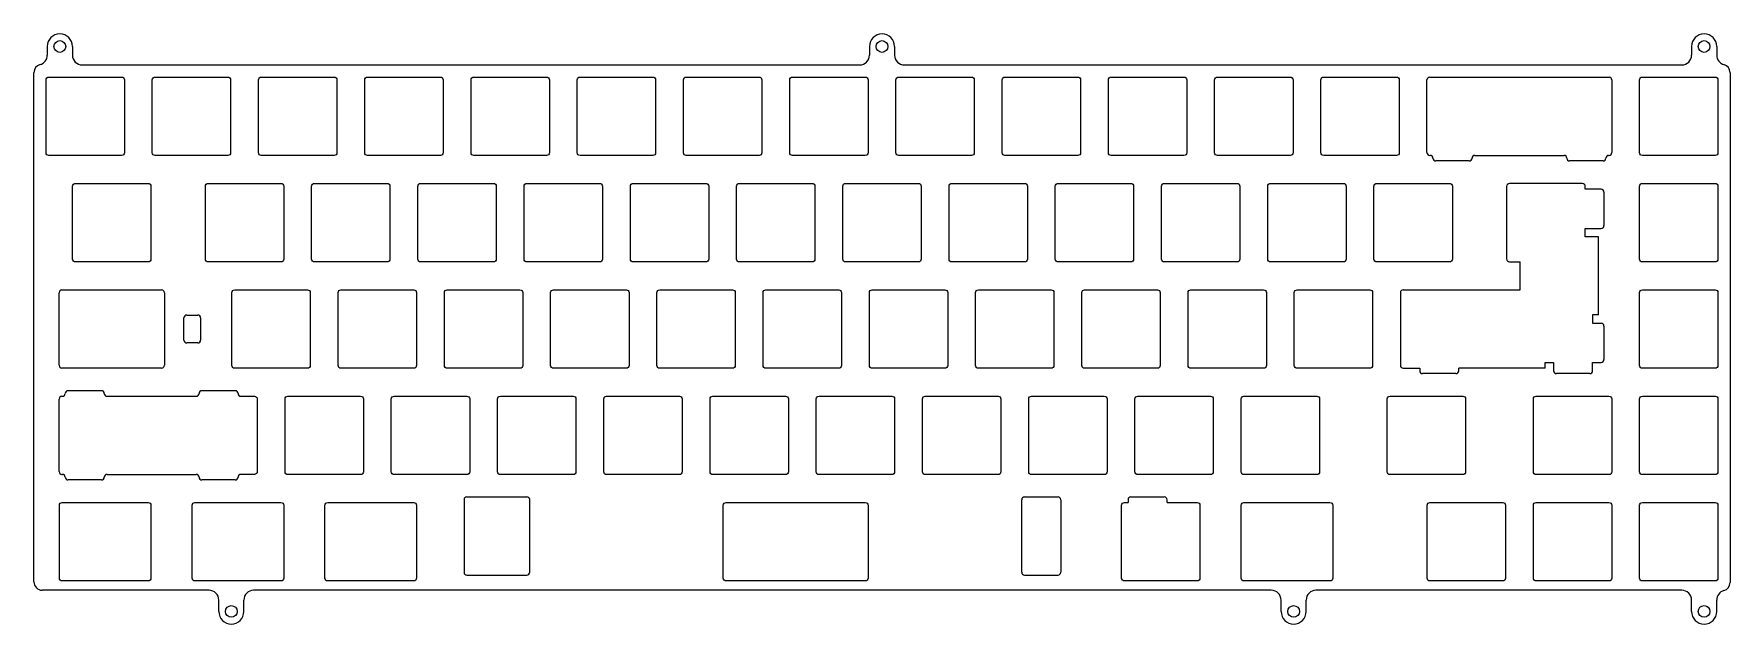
# Model space of a CAD drawing. Header units: millimetres. Extents: x 6 to 310, y 1 to 107.
import ezdxf

# ---------------------------------------------------------------- set-up
doc = ezdxf.new("R2010")
doc.units = ezdxf.units.MM

msp = doc.modelspace()

# ---------------------------------------------------------------- linework, layer by layer
for p, q in [((8.07, 104.63), (8.07, 103.08)), ((12.57, 104.63), (12.57, 103.08)), ((155.5, 104.63), (155.5, 103.08)), ((160, 104.63), (160, 103.08)), ((302.92, 104.63), (302.92, 103.08)), ((307.42, 104.63), (307.42, 103.08)), ((14.32, 101.33), (153.75, 101.33)), ((161.75, 101.33), (301.17, 101.33)), ((5.67, 8.73), (5.67, 99.94)), ((255.47, 85.63), (255.47, 98.63)), ((255.97, 99.13), (288.12, 99.13)), ((288.62, 98.63), (288.62, 85.63)), ((309.82, 99.94), (309.82, 64.58)), ((255.97, 85.13), (256.05, 85.13)), ((256.55, 84.63), (256.55, 84.63)), ((263.05, 84.13), (257.05, 84.13)), ((263.55, 84.63), (263.55, 84.63)), ((264.05, 85.13), (280.05, 85.13)), ((280.55, 84.63), (280.55, 84.63)), ((287.05, 84.13), (281.05, 84.13)), ((287.55, 84.63), (287.55, 84.63)), ((288.05, 85.13), (288.12, 85.13)), ((269.76, 79.58), (269.76, 66.58)), ((283.36, 80.08), (270.26, 80.08)), ((309.82, 64.58), (309.82, 24.43)), ((10.7, 61.03), (28.57, 61.03)), ((10.2, 47.53), (10.2, 60.53)), ((29.07, 60.53), (29.07, 47.53)), ((250.71, 60.53), (250.71, 47.53)), ((32.57, 52.03), (32.57, 56.03)), ((33.07, 56.53), (35.07, 56.53)), ((35.57, 56.03), (35.57, 52.03)), ((35.07, 51.53), (33.07, 51.53)), ((28.57, 47.03), (10.7, 47.03)), ((10.2, 28.48), (10.2, 41.48)), ((18.78, 41.98), (34.78, 41.98)), ((42.78, 41.98), (45.23, 41.98)), ((10.7, 27.98), (10.78, 27.98)), ((11.28, 27.48), (11.28, 27.48)), ((18.28, 27.48), (18.28, 27.48)), ((18.78, 27.98), (34.78, 27.98)), ((35.28, 27.48), (35.28, 27.48)), ((42.28, 27.48), (42.28, 27.48)), ((17.78, 26.98), (11.78, 26.98)), ((41.78, 26.98), (35.78, 26.98)), ((309.82, 24.43), (309.82, 8.61)), ((82.81, 23.45), (82.81, 10.45)), ((83.31, 23.95), (94.07, 23.96)), ((94.57, 10.46), (94.57, 23.46)), ((182.81, 10.45), (182.81, 23.45)), ((183.31, 23.95), (189.31, 23.95)), ((189.81, 23.45), (189.81, 10.45)), ((201.87, 23.45), (201.87, 22.95)), ((202.37, 23.95), (208.37, 23.95)), ((208.87, 22.95), (208.87, 23.45)), ((83.31, 9.95), (94.07, 9.96)), ((183.31, 9.95), (189.31, 9.95)), ((37.07, 7.23), (7.17, 7.23)), ((227.56, 7.23), (45.07, 7.23)), ((301.17, 7.23), (235.56, 7.23)), ((38.82, 3.43), (38.82, 5.48)), ((43.32, 3.43), (43.32, 5.48)), ((229.31, 3.43), (229.31, 5.48)), ((233.81, 3.43), (233.81, 5.48)), ((302.92, 3.43), (302.92, 5.48)), ((307.42, 3.43), (307.42, 5.48))]:
    msp.add_line(p, q)
at = {"linetype": 'Continuous'}
for p, q in [((283.86, 79.05), (283.86, 79.58)), ((286.71, 79.05), (283.86, 79.05)), ((287.21, 78.55), (287.21, 72.55)), ((283.86, 70.55), (283.86, 72.05)), ((283.86, 72.05), (286.71, 72.05)), ((286.21, 70.55), (283.86, 70.55)), ((286.21, 56.55), (286.21, 70.55)), ((270.26, 66.08), (272.21, 66.08)), ((272.21, 61.03), (272.21, 66.08)), ((251.21, 61.03), (272.21, 61.03)), ((286.21, 56.55), (285.17, 56.55)), ((285.17, 56.55), (285.17, 55.05)), ((285.17, 55.05), (286.71, 55.05)), ((286.21, 56.55), (286.21, 56.55)), ((287.21, 54.55), (287.21, 48.55)), ((251.21, 47.03), (254.17, 47.03)), ((254.17, 47.03), (254.17, 46.53)), ((260.67, 46.03), (254.67, 46.03)), ((261.17, 46.53), (261.17, 47.03)), ((276.67, 47.03), (261.17, 47.03)), ((276.67, 47.03), (276.67, 48.05)), ((276.67, 48.05), (278.17, 48.05)), ((278.17, 48.05), (278.17, 46.53)), ((284.67, 46.03), (278.67, 46.03)), ((285.17, 48.05), (286.71, 48.05)), ((285.17, 46.53), (285.17, 48.05))]:
    msp.add_line(p, q, dxfattribs=at)
at = {"color": 1}
for p, q in [((17.78, 42.98), (11.78, 42.98)), ((41.78, 42.98), (35.78, 42.98)), ((10.7, 41.98), (10.78, 41.98))]:
    msp.add_line(p, q, dxfattribs=at)
for points in [[(8.35, 99.15), (21.4, 99.15, -0.414214), (21.9, 98.65), (21.9, 85.6, -0.414214), (21.4, 85.1), (8.35, 85.1, -0.414214), (7.85, 85.6), (7.85, 98.65, -0.414214)], [(27.4, 99.15), (40.45, 99.15, -0.414214), (40.95, 98.65), (40.95, 85.6, -0.414214), (40.45, 85.1), (27.4, 85.1, -0.414214), (26.9, 85.6), (26.9, 98.65, -0.414214)], [(46.45, 99.15), (59.5, 99.15, -0.414214), (60, 98.65), (60, 85.6, -0.414214), (59.5, 85.1), (46.45, 85.1, -0.414214), (45.95, 85.6), (45.95, 98.65, -0.414214)], [(65.5, 99.15), (78.55, 99.15, -0.414214), (79.05, 98.65), (79.05, 85.6, -0.414214), (78.55, 85.1), (65.5, 85.1, -0.414214), (65, 85.6), (65, 98.65, -0.414214)], [(84.55, 99.15), (97.6, 99.15, -0.414214), (98.1, 98.65), (98.1, 85.6, -0.414214), (97.6, 85.1), (84.55, 85.1, -0.414214), (84.05, 85.6), (84.05, 98.65, -0.414214)], [(103.6, 99.15), (116.65, 99.15, -0.414214), (117.15, 98.65), (117.15, 85.6, -0.414214), (116.65, 85.1), (103.6, 85.1, -0.414214), (103.1, 85.6), (103.1, 98.65, -0.414214)], [(122.65, 99.15), (135.7, 99.15, -0.414214), (136.2, 98.65), (136.2, 85.6, -0.414214), (135.7, 85.1), (122.65, 85.1, -0.414214), (122.15, 85.6), (122.15, 98.65, -0.414214)], [(141.7, 99.15), (154.75, 99.15, -0.414214), (155.25, 98.65), (155.25, 85.6, -0.414214), (154.75, 85.1), (141.7, 85.1, -0.414214), (141.2, 85.6), (141.2, 98.65, -0.414214)], [(160.75, 99.15), (173.8, 99.15, -0.414214), (174.3, 98.65), (174.3, 85.6, -0.414214), (173.8, 85.1), (160.75, 85.1, -0.414214), (160.25, 85.6), (160.25, 98.65, -0.414214)], [(179.8, 99.15), (192.85, 99.15, -0.414214), (193.35, 98.65), (193.35, 85.6, -0.414214), (192.85, 85.1), (179.8, 85.1, -0.414214), (179.3, 85.6), (179.3, 98.65, -0.414214)], [(198.85, 99.15), (211.9, 99.15, -0.414214), (212.4, 98.65), (212.4, 85.6, -0.414214), (211.9, 85.1), (198.85, 85.1, -0.414214), (198.35, 85.6), (198.35, 98.65, -0.414214)], [(217.9, 99.15), (230.95, 99.15, -0.414214), (231.45, 98.65), (231.45, 85.6, -0.414214), (230.95, 85.1), (217.9, 85.1, -0.414214), (217.4, 85.6), (217.4, 98.65, -0.414214)], [(236.95, 99.15), (250, 99.15, -0.414214), (250.5, 98.65), (250.5, 85.6, -0.414214), (250, 85.1), (236.95, 85.1, -0.414214), (236.45, 85.6), (236.45, 98.65, -0.414214)], [(294.1, 99.15), (307.15, 99.15, -0.414214), (307.65, 98.65), (307.65, 85.6, -0.414214), (307.15, 85.1), (294.1, 85.1, -0.414214), (293.6, 85.6), (293.6, 98.65, -0.414214)], [(13.11, 80.1), (26.16, 80.1, -0.414214), (26.66, 79.6), (26.66, 66.55, -0.414214), (26.16, 66.05), (13.11, 66.05, -0.414214), (12.61, 66.55), (12.61, 79.6, -0.414214)], [(36.92, 80.1), (49.97, 80.1, -0.414214), (50.47, 79.6), (50.47, 66.55, -0.414214), (49.97, 66.05), (36.92, 66.05, -0.414214), (36.42, 66.55), (36.42, 79.6, -0.414214)], [(55.97, 80.1), (69.02, 80.1, -0.414214), (69.52, 79.6), (69.52, 66.55, -0.414214), (69.02, 66.05), (55.97, 66.05, -0.414214), (55.47, 66.55), (55.47, 79.6, -0.414214)], [(75.02, 80.1), (88.07, 80.1, -0.414214), (88.57, 79.6), (88.57, 66.55, -0.414214), (88.07, 66.05), (75.02, 66.05, -0.414214), (74.52, 66.55), (74.52, 79.6, -0.414214)], [(94.07, 80.1), (107.12, 80.1, -0.414214), (107.62, 79.6), (107.62, 66.55, -0.414214), (107.12, 66.05), (94.07, 66.05, -0.414214), (93.57, 66.55), (93.57, 79.6, -0.414214)], [(113.12, 80.1), (126.17, 80.1, -0.414214), (126.67, 79.6), (126.67, 66.55, -0.414214), (126.17, 66.05), (113.12, 66.05, -0.414214), (112.62, 66.55), (112.62, 79.6, -0.414214)], [(132.17, 80.1), (145.22, 80.1, -0.414214), (145.72, 79.6), (145.72, 66.55, -0.414214), (145.22, 66.05), (132.17, 66.05, -0.414214), (131.67, 66.55), (131.67, 79.6, -0.414214)], [(151.22, 80.1), (164.27, 80.1, -0.414214), (164.77, 79.6), (164.77, 66.55, -0.414214), (164.27, 66.05), (151.22, 66.05, -0.414214), (150.72, 66.55), (150.72, 79.6, -0.414214)], [(170.27, 80.1), (183.32, 80.1, -0.414214), (183.82, 79.6), (183.82, 66.55, -0.414214), (183.32, 66.05), (170.27, 66.05, -0.414214), (169.77, 66.55), (169.77, 79.6, -0.414214)], [(189.32, 80.1), (202.37, 80.1, -0.414214), (202.87, 79.6), (202.87, 66.55, -0.414214), (202.37, 66.05), (189.32, 66.05, -0.414214), (188.82, 66.55), (188.82, 79.6, -0.414214)], [(208.37, 80.1), (221.42, 80.1, -0.414214), (221.92, 79.6), (221.92, 66.55, -0.414214), (221.42, 66.05), (208.37, 66.05, -0.414214), (207.87, 66.55), (207.87, 79.6, -0.414214)], [(227.42, 80.1), (240.47, 80.1, -0.414214), (240.97, 79.6), (240.97, 66.55, -0.414214), (240.47, 66.05), (227.42, 66.05, -0.414214), (226.92, 66.55), (226.92, 79.6, -0.414214)], [(246.47, 80.1), (259.52, 80.1, -0.414214), (260.02, 79.6), (260.02, 66.55, -0.414214), (259.52, 66.05), (246.47, 66.05, -0.414214), (245.97, 66.55), (245.97, 79.6, -0.414214)], [(294.1, 80.1), (307.15, 80.1, -0.414214), (307.65, 79.6), (307.65, 66.55, -0.414214), (307.15, 66.05), (294.1, 66.05, -0.414214), (293.6, 66.55), (293.6, 79.6, -0.414214)], [(41.68, 61.05), (54.73, 61.05, -0.414214), (55.23, 60.55), (55.23, 47.5, -0.414214), (54.73, 47), (41.68, 47, -0.414214), (41.18, 47.5), (41.18, 60.55, -0.414214)], [(60.73, 61.05), (73.78, 61.05, -0.414214), (74.28, 60.55), (74.28, 47.5, -0.414214), (73.78, 47), (60.73, 47, -0.414214), (60.23, 47.5), (60.23, 60.55, -0.414214)], [(79.78, 61.05), (92.83, 61.05, -0.414214), (93.33, 60.55), (93.33, 47.5, -0.414214), (92.83, 47), (79.78, 47, -0.414214), (79.28, 47.5), (79.28, 60.55, -0.414214)], [(98.83, 61.05), (111.88, 61.05, -0.414214), (112.38, 60.55), (112.38, 47.5, -0.414214), (111.88, 47), (98.83, 47, -0.414214), (98.33, 47.5), (98.33, 60.55, -0.414214)], [(117.88, 61.05), (130.93, 61.05, -0.414214), (131.43, 60.55), (131.43, 47.5, -0.414214), (130.93, 47), (117.88, 47, -0.414214), (117.38, 47.5), (117.38, 60.55, -0.414214)], [(136.93, 61.05), (149.98, 61.05, -0.414214), (150.48, 60.55), (150.48, 47.5, -0.414214), (149.98, 47), (136.93, 47, -0.414214), (136.43, 47.5), (136.43, 60.55, -0.414214)], [(155.98, 61.05), (169.03, 61.05, -0.414214), (169.53, 60.55), (169.53, 47.5, -0.414214), (169.03, 47), (155.98, 47, -0.414214), (155.48, 47.5), (155.48, 60.55, -0.414214)], [(175.03, 61.05), (188.08, 61.05, -0.414214), (188.58, 60.55), (188.58, 47.5, -0.414214), (188.08, 47), (175.03, 47, -0.414214), (174.53, 47.5), (174.53, 60.55, -0.414214)], [(194.08, 61.05), (207.13, 61.05, -0.414214), (207.63, 60.55), (207.63, 47.5, -0.414214), (207.13, 47), (194.08, 47, -0.414214), (193.58, 47.5), (193.58, 60.55, -0.414214)], [(213.13, 61.05), (226.18, 61.05, -0.414214), (226.68, 60.55), (226.68, 47.5, -0.414214), (226.18, 47), (213.13, 47, -0.414214), (212.63, 47.5), (212.63, 60.55, -0.414214)], [(232.18, 61.05), (245.23, 61.05, -0.414214), (245.73, 60.55), (245.73, 47.5, -0.414214), (245.23, 47), (232.18, 47, -0.414214), (231.68, 47.5), (231.68, 60.55, -0.414214)], [(294.1, 61.05), (307.15, 61.05, -0.414214), (307.65, 60.55), (307.65, 47.5, -0.414214), (307.15, 47), (294.1, 47, -0.414214), (293.6, 47.5), (293.6, 60.55, -0.414214)], [(51.21, 42), (64.26, 42, -0.414214), (64.76, 41.5), (64.76, 28.45, -0.414214), (64.26, 27.95), (51.21, 27.95, -0.414214), (50.71, 28.45), (50.71, 41.5, -0.414214)], [(70.26, 42), (83.31, 42, -0.414214), (83.81, 41.5), (83.81, 28.45, -0.414214), (83.31, 27.95), (70.26, 27.95, -0.414214), (69.76, 28.45), (69.76, 41.5, -0.414214)], [(89.31, 42), (102.36, 42, -0.414214), (102.86, 41.5), (102.86, 28.45, -0.414214), (102.36, 27.95), (89.31, 27.95, -0.414214), (88.81, 28.45), (88.81, 41.5, -0.414214)], [(108.36, 42), (121.41, 42, -0.414214), (121.91, 41.5), (121.91, 28.45, -0.414214), (121.41, 27.95), (108.36, 27.95, -0.414214), (107.86, 28.45), (107.86, 41.5, -0.414214)], [(127.41, 42), (140.46, 42, -0.414214), (140.96, 41.5), (140.96, 28.45, -0.414214), (140.46, 27.95), (127.41, 27.95, -0.414214), (126.91, 28.45), (126.91, 41.5, -0.414214)], [(146.46, 42), (159.51, 42, -0.414214), (160.01, 41.5), (160.01, 28.45, -0.414214), (159.51, 27.95), (146.46, 27.95, -0.414214), (145.96, 28.45), (145.96, 41.5, -0.414214)], [(165.51, 42), (178.56, 42, -0.414214), (179.06, 41.5), (179.06, 28.45, -0.414214), (178.56, 27.95), (165.51, 27.95, -0.414214), (165.01, 28.45), (165.01, 41.5, -0.414214)], [(184.56, 42), (197.61, 42, -0.414214), (198.11, 41.5), (198.11, 28.45, -0.414214), (197.61, 27.95), (184.56, 27.95, -0.414214), (184.06, 28.45), (184.06, 41.5, -0.414214)], [(203.61, 42), (216.66, 42, -0.414214), (217.16, 41.5), (217.16, 28.45, -0.414214), (216.66, 27.95), (203.61, 27.95, -0.414214), (203.11, 28.45), (203.11, 41.5, -0.414214)], [(222.66, 42), (235.71, 42, -0.414214), (236.21, 41.5), (236.21, 28.45, -0.414214), (235.71, 27.95), (222.66, 27.95, -0.414214), (222.16, 28.45), (222.16, 41.5, -0.414214)], [(248.85, 42), (261.9, 42, -0.414214), (262.4, 41.5), (262.4, 28.45, -0.414214), (261.9, 27.95), (248.85, 27.95, -0.414214), (248.35, 28.45), (248.35, 41.5, -0.414214)], [(275.05, 42), (288.1, 42, -0.414214), (288.6, 41.5), (288.6, 28.45, -0.414214), (288.1, 27.95), (275.05, 27.95, -0.414214), (274.55, 28.45), (274.55, 41.5, -0.414214)], [(294.1, 42), (307.15, 42, -0.414214), (307.65, 41.5), (307.65, 28.45, -0.414214), (307.15, 27.95), (294.1, 27.95, -0.414214), (293.6, 28.45), (293.6, 41.5, -0.414214)], [(256, 22.95), (269.05, 22.95, -0.414214), (269.55, 22.45), (269.55, 9.4, -0.414214), (269.05, 8.9), (256, 8.9, -0.414214), (255.5, 9.4), (255.5, 22.45, -0.414214)], [(275.05, 22.95), (288.1, 22.95, -0.414214), (288.6, 22.45), (288.6, 9.4, -0.414214), (288.1, 8.9), (275.05, 8.9, -0.414214), (274.55, 9.4), (274.55, 22.45, -0.414214)], [(294.1, 22.95), (307.15, 22.95, -0.414214), (307.65, 22.45), (307.65, 9.4, -0.414214), (307.15, 8.9), (294.1, 8.9, -0.414214), (293.6, 9.4), (293.6, 22.45, -0.414214)]]:
    msp.add_lwpolyline(points, format="xyb", close=True)
for points in [[(45.23, 41.98, -0.414214), (45.73, 41.48), (45.73, 28.48, -0.414214), (45.23, 27.98), (42.78, 27.98)], [(26.16, 8.9), (10.73, 8.9, -0.414214), (10.23, 9.4), (10.23, 22.45, -0.414214), (10.73, 22.95)], [(10.73, 22.95), (26.16, 22.95, -0.414214), (26.66, 22.45), (26.66, 9.4, -0.414214), (26.16, 8.9)], [(49.97, 8.9), (34.54, 8.9, -0.414214), (34.04, 9.4), (34.04, 22.45, -0.414214), (34.54, 22.95)], [(34.54, 22.95), (49.97, 22.95, -0.414214), (50.47, 22.45), (50.47, 9.4, -0.414214), (49.97, 8.9)], [(73.78, 8.9), (58.35, 8.9, -0.414214), (57.85, 9.4), (57.85, 22.45, -0.414214), (58.35, 22.95)], [(58.35, 22.95), (73.78, 22.95, -0.414214), (74.28, 22.45), (74.28, 9.4, -0.414214), (73.78, 8.9)], [(154.75, 8.9), (129.79, 8.9, -0.414214), (129.29, 9.4), (129.29, 22.45, -0.414214), (129.79, 22.95), (154.75, 22.95)], [(154.75, 22.95, -0.414214), (155.25, 22.45), (155.25, 9.4, -0.414214), (154.75, 8.9)], [(208.87, 22.95), (214.27, 22.95, -0.414214), (214.77, 22.45), (214.77, 9.4, -0.414214), (214.27, 8.9), (201.22, 8.9, -0.414214), (200.72, 9.4), (200.72, 22.45, -0.414214), (201.22, 22.95), (201.87, 22.95)], [(222.66, 8.9, -0.414214), (222.16, 9.4), (222.16, 22.45, -0.414214), (222.66, 22.95)], [(222.66, 22.95), (238.08, 22.95, -0.414214), (238.58, 22.45), (238.58, 9.4, -0.414214), (238.08, 8.9), (222.66, 8.9)]]:
    msp.add_lwpolyline(points, format="xyb")
for centre in [(10.32, 104.63), (157.75, 104.63), (305.17, 104.63), (41.07, 3.43), (231.56, 3.43), (305.17, 3.43)]:
    msp.add_circle(centre, 1.05)
for centre, radius, start, end in [((10.32, 104.63), 2.25, 0, 180), ((157.75, 104.63), 2.25, 0, 180), ((305.17, 104.63), 2.25, 0, 180), ((7.17, 99.94), 1.5, 105.1614, 180), ((6.32, 103.08), 1.75, 285.1614, 0), ((14.32, 103.08), 1.75, 180, 270), ((153.75, 103.08), 1.75, 270, 0), ((161.75, 103.08), 1.75, 180, 270), ((301.17, 103.08), 1.75, 270, 0), ((309.17, 103.08), 1.75, 180, 254.8386), ((308.32, 99.94), 1.5, 0, 74.8386), ((255.97, 98.63), 0.5, 90, 180), ((288.12, 98.63), 0.5, 0, 90), ((255.97, 85.63), 0.5, 180, 270), ((288.12, 85.63), 0.5, 270, 0), ((256.05, 84.63), 0.5, 0, 90), ((257.05, 84.63), 0.5, 180, 270), ((263.05, 84.63), 0.5, 270, 0), ((264.05, 84.63), 0.5, 90, 180), ((280.05, 84.63), 0.5, 0, 90), ((281.05, 84.63), 0.5, 180, 270), ((287.05, 84.63), 0.5, 270, 0), ((288.05, 84.63), 0.5, 90, 180), ((270.26, 79.58), 0.5, 90, 180), ((270.26, 66.58), 0.5, 180, 270), ((10.7, 60.53), 0.5, 90, 180), ((28.57, 60.53), 0.5, 0, 90), ((251.21, 60.53), 0.5, 90, 180), ((33.07, 56.03), 0.5, 90, 180), ((35.07, 56.03), 0.5, 0, 90), ((33.07, 52.03), 0.5, 180, 270), ((35.07, 52.03), 0.5, 270, 0), ((10.7, 47.53), 0.5, 180, 270), ((28.57, 47.53), 0.5, 270, 0), ((251.21, 47.53), 0.5, 180, 270), ((10.7, 41.48), 0.5, 90, 180), ((10.7, 28.48), 0.5, 180, 270), ((10.78, 27.48), 0.5, 0, 90), ((11.78, 27.48), 0.5, 180, 270), ((17.78, 27.48), 0.5, 270, 0), ((18.78, 27.48), 0.5, 90, 180), ((34.78, 27.48), 0.5, 0, 90), ((35.78, 27.48), 0.5, 180, 270), ((41.78, 27.48), 0.5, 270, 0), ((42.78, 27.48), 0.5, 90, 180), ((83.31, 23.45), 0.5, 90, 180), ((94.07, 23.46), 0.5, 0, 90), ((183.31, 23.45), 0.5, 90, 180), ((189.31, 23.45), 0.5, 0, 90), ((202.37, 23.45), 0.5, 90, 180), ((208.37, 23.45), 0.5, 0, 90), ((83.31, 10.45), 0.5, 180, 270), ((89.31, 10.45), 0.5, 270, 278.3528), ((94.07, 10.46), 0.5, 270, 0), ((183.31, 10.45), 0.5, 180, 270), ((189.31, 10.45), 0.5, 270, 0), ((7.17, 8.73), 1.5, 180, 270), ((37.07, 5.48), 1.75, 0, 90), ((45.07, 5.48), 1.75, 90, 180), ((227.56, 5.48), 1.75, 0, 90), ((235.56, 5.48), 1.75, 90, 180), ((301.17, 5.48), 1.75, 0, 90), ((309.17, 5.48), 1.75, 105.1614, 180), ((308.32, 8.61), 1.5, 285.1614, 0), ((41.07, 3.43), 2.25, 180, 0), ((231.56, 3.43), 2.25, 180, 0), ((305.17, 3.43), 2.25, 180, 0)]:
    msp.add_arc(centre, radius, start, end)
at = {"linetype": 'Continuous'}
for centre, start, end in [((283.36, 79.58), 0, 90), ((286.71, 78.55), 0, 90), ((286.71, 72.55), 270, 0), ((286.71, 54.55), 0, 90), ((254.67, 46.53), 180, 270), ((260.67, 46.53), 270, 0), ((278.67, 46.53), 180, 270), ((284.67, 46.53), 270, 0), ((286.71, 48.55), 270, 0)]:
    msp.add_arc(centre, 0.5, start, end, dxfattribs=at)
at = {"color": 1}
for centre, start, end in [((11.78, 42.48), 90, 180), ((17.78, 42.48), 0, 90), ((35.78, 42.48), 90, 180), ((41.78, 42.48), 0, 90), ((10.78, 42.48), 270, 0), ((18.78, 42.48), 180, 270), ((34.78, 42.48), 270, 0), ((42.78, 42.48), 180, 270)]:
    msp.add_arc(centre, 0.5, start, end, dxfattribs=at)

doc.saveas('drawing.dxf')
